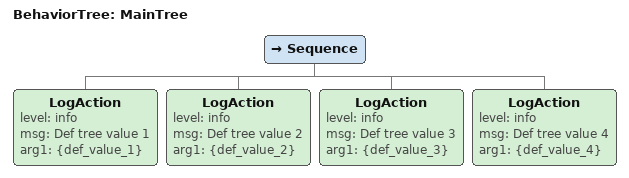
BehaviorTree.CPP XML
<root BTCPP_format="4" main_tree_to_execute="MainTree">
	<BehaviorTree ID="MainTree">
    <Sequence>
      <LogAction level="info" msg="Def tree value 1" arg1="{def_value_1}" />
      <LogAction level="info" msg="Def tree value 2" arg1="{def_value_2}" />
      <LogAction level="info" msg="Def tree value 3" arg1="{def_value_3}" />
      <LogAction level="info" msg="Def tree value 4" arg1="{def_value_4}" />
    </Sequence>
	</BehaviorTree>
</root>
